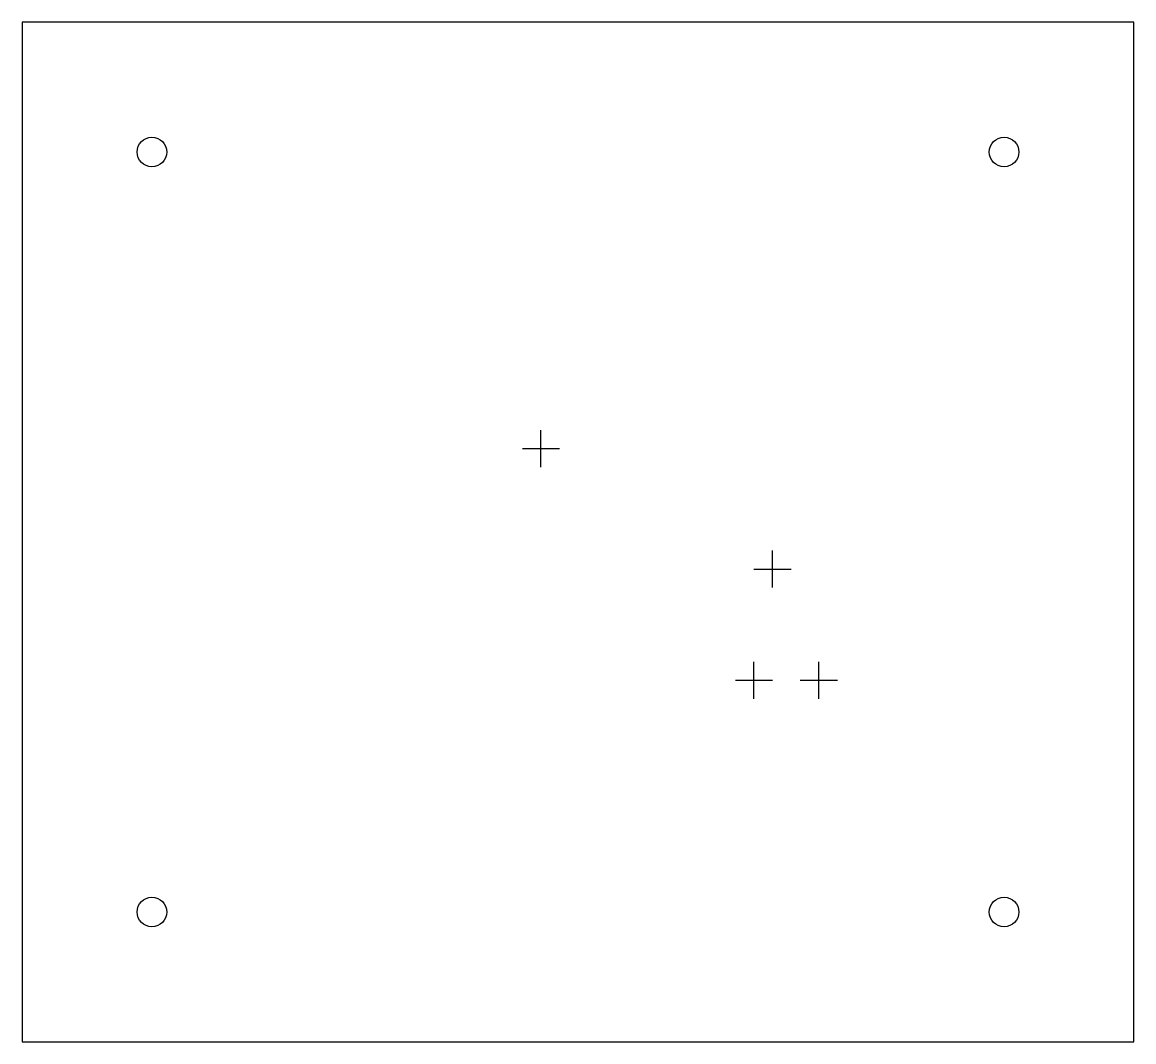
# Model space of a CAD drawing. Header units: millimetres. Extents: x 0 to 120, y 0 to 110.
import ezdxf

# ---------------------------------------------------------------- set-up
doc = ezdxf.new("R2010")
doc.units = ezdxf.units.MM

msp = doc.modelspace()

# ---------------------------------------------------------------- linework, layer by layer
at = {"layer": 'HOLES'}
for centre in [(14, 96), (106, 96), (14, 14), (106, 14)]:
    msp.add_circle(centre, 1.6, dxfattribs=at)
at = {"layer": 'OUTLINE'}
for p, q in [((120, 110), (0, 110)), ((0, 110), (0, 0)), ((120, 0), (120, 110)), ((56, 62), (56, 66)), ((54, 64), (58, 64)), ((81, 49), (81, 53)), ((79, 51), (83, 51)), ((79, 37), (79, 41)), ((86, 37), (86, 41)), ((77, 39), (81, 39)), ((84, 39), (88, 39)), ((0, 0), (120, 0))]:
    msp.add_line(p, q, dxfattribs=at)

doc.saveas('drawing.dxf')
